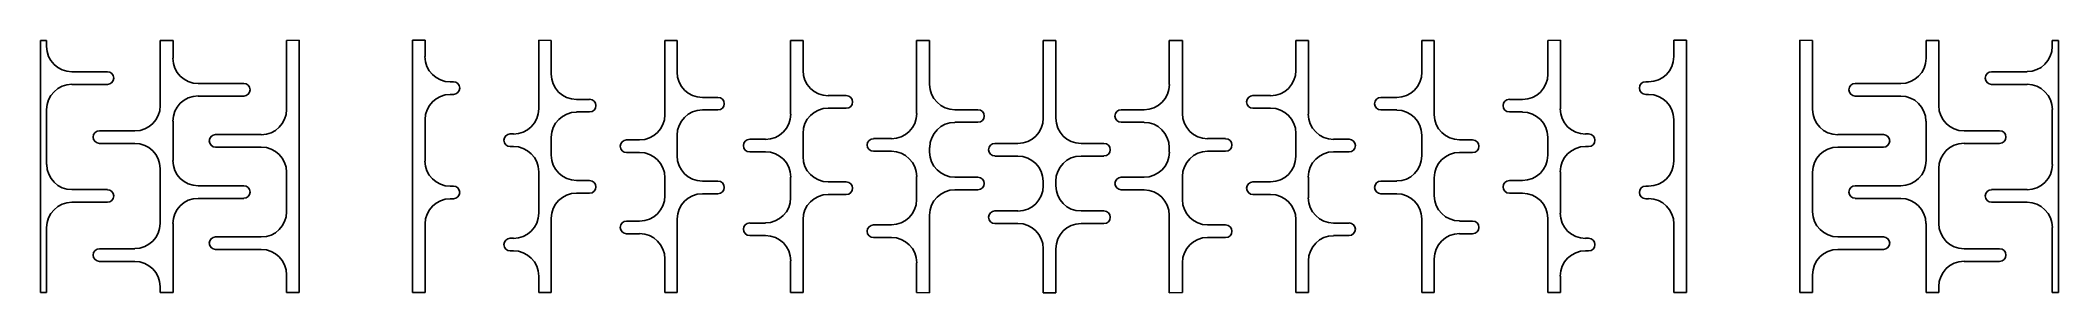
# Model space of a CAD drawing. Header units: millimetres. Extents: x 0 to 138, y 6 to 23.
import ezdxf

# ---------------------------------------------------------------- set-up
doc = ezdxf.new("R2010")
doc.units = ezdxf.units.MM
doc.layers.add('草图平面 01', color=7, linetype='Continuous')

msp = doc.modelspace()

# ---------------------------------------------------------------- linework, layer by layer
at = {"layer": '草图平面 01'}
for p, q in [((0.77, 23.12), (0.34, 23.12)), ((0.34, 5.97), (0.34, 23.12)), ((0.77, 23.12), (0.77, 22.71)), ((8.49, 23.12), (8.92, 23.12)), ((8.49, 23.12), (8.49, 18.69)), ((9.36, 23.12), (8.92, 23.12)), ((9.36, 23.12), (9.36, 21.91)), ((17.07, 23.12), (17.93, 23.13)), ((17.07, 23.12), (17.07, 18.43)), ((17.93, 23.13), (17.93, 5.98)), ((25.64, 23.13), (26.5, 23.13)), ((25.64, 23.13), (25.64, 5.98)), ((26.5, 23.13), (26.5, 22.02)), ((34.22, 23.13), (34.22, 18.47)), ((34.22, 23.13), (35.08, 23.12)), ((35.08, 23.12), (35.08, 20.83)), ((42.79, 23.12), (42.79, 18.07)), ((42.79, 23.12), (43.63, 23.12)), ((43.63, 23.12), (43.63, 20.96)), ((51.35, 23.12), (51.35, 18.11)), ((51.35, 23.12), (52.2, 23.12)), ((52.2, 23.12), (52.2, 21.08)), ((59.91, 23.12), (59.91, 18.15)), ((59.91, 23.12), (60.8, 23.11)), ((60.8, 23.11), (60.8, 20.13)), ((68.52, 23.11), (68.52, 17.83)), ((68.52, 23.11), (69.38, 23.11)), ((69.38, 23.11), (69.38, 17.83)), ((77.98, 23.12), (77.09, 23.11)), ((77.09, 23.11), (77.09, 20.13)), ((77.98, 23.12), (77.98, 18.15)), ((86.55, 23.12), (85.7, 23.12)), ((85.7, 23.12), (85.7, 21.08)), ((86.55, 23.12), (86.55, 18.11)), ((94.26, 23.12), (94.26, 20.96)), ((95.1, 23.12), (94.26, 23.12)), ((95.1, 23.12), (95.1, 18.07)), ((103.68, 23.13), (102.82, 23.12)), ((102.82, 23.12), (102.82, 20.83)), ((103.68, 23.13), (103.68, 18.47)), ((112.25, 23.13), (111.4, 23.13)), ((111.4, 23.13), (111.4, 22.02)), ((112.25, 23.13), (112.25, 5.98)), ((119.97, 23.13), (119.97, 5.98)), ((120.82, 23.12), (119.97, 23.13)), ((120.82, 23.12), (120.82, 18.43)), ((128.54, 23.12), (128.98, 23.12)), ((128.54, 23.12), (128.54, 21.91)), ((129.41, 23.12), (128.98, 23.12)), ((129.41, 23.12), (129.41, 18.69)), ((137.12, 23.12), (137.12, 22.71)), ((137.12, 23.12), (137.55, 23.12)), ((137.55, 5.97), (137.55, 23.12)), ((2.49, 20.99), (4.9, 20.99)), ((135.41, 20.99), (132.99, 20.99)), ((4.9, 20.13), (2.49, 20.13)), ((11.07, 20.2), (14.17, 20.2)), ((14.17, 19.34), (11.07, 19.34)), ((28.21, 20.31), (28.42, 20.31)), ((28.42, 19.45), (28.21, 19.45)), ((45.35, 19.24), (46.41, 19.24)), ((53.91, 19.37), (55.13, 19.37)), ((83.98, 19.37), (82.77, 19.37)), ((92.55, 19.24), (91.48, 19.24)), ((109.68, 20.31), (109.48, 20.31)), ((109.48, 19.45), (109.68, 19.45)), ((126.82, 20.2), (123.72, 20.2)), ((123.72, 19.34), (126.82, 19.34)), ((132.99, 20.13), (135.41, 20.13)), ((0.77, 18.42), (0.77, 14.68)), ((36.79, 19.11), (37.68, 19.11)), ((37.68, 18.26), (36.79, 18.26)), ((46.41, 18.39), (45.35, 18.39)), ((55.13, 18.51), (53.91, 18.51)), ((62.52, 18.41), (64.08, 18.41)), ((75.38, 18.41), (73.82, 18.41)), ((82.77, 18.51), (83.98, 18.51)), ((91.48, 18.39), (92.55, 18.39)), ((101.11, 19.11), (100.21, 19.11)), ((100.21, 18.26), (101.11, 18.26)), ((137.12, 18.42), (137.12, 14.68)), ((6.77, 16.98), (4.36, 16.98)), ((9.36, 17.63), (9.36, 14.95)), ((15.36, 16.72), (12.25, 16.72)), ((26.5, 17.74), (26.5, 14.92)), ((32.5, 16.76), (32.29, 16.76)), ((35.08, 16.54), (35.08, 15.31)), ((43.63, 16.67), (43.63, 15.27)), ((52.2, 16.8), (52.2, 15.22)), ((64.08, 17.56), (62.52, 17.56)), ((73.82, 17.56), (75.38, 17.56)), ((85.7, 16.8), (85.7, 15.22)), ((94.26, 16.67), (94.26, 15.27)), ((102.82, 16.54), (102.82, 15.31)), ((105.39, 16.76), (105.6, 16.76)), ((111.4, 17.74), (111.4, 14.92)), ((122.54, 16.72), (125.64, 16.72)), ((128.54, 17.63), (128.54, 14.95)), ((131.12, 16.98), (133.54, 16.98)), ((4.36, 16.12), (6.77, 16.12)), ((12.25, 15.86), (15.36, 15.86)), ((32.29, 15.9), (32.5, 15.9)), ((41.08, 16.35), (40.19, 16.35)), ((40.19, 15.5), (41.08, 15.5)), ((49.64, 16.4), (48.57, 16.4)), ((48.57, 15.54), (49.64, 15.54)), ((58.2, 16.44), (56.98, 16.44)), ((56.98, 15.58), (58.2, 15.58)), ((60.8, 15.84), (60.8, 15.53)), ((66.8, 16.12), (65.24, 16.12)), ((65.24, 15.26), (66.8, 15.26)), ((71.09, 16.12), (72.65, 16.12)), ((72.65, 15.26), (71.09, 15.26)), ((77.09, 15.84), (77.09, 15.53)), ((79.7, 16.44), (80.92, 16.44)), ((80.92, 15.58), (79.7, 15.58)), ((88.26, 16.4), (89.32, 16.4)), ((89.32, 15.54), (88.26, 15.54)), ((96.82, 16.35), (97.71, 16.35)), ((97.71, 15.5), (96.82, 15.5)), ((105.6, 15.9), (105.39, 15.9)), ((125.64, 15.86), (122.54, 15.86)), ((133.54, 16.12), (131.12, 16.12)), ((8.49, 14.41), (8.49, 10.67)), ((17.07, 14.15), (17.07, 11.47)), ((34.22, 14.19), (34.22, 11.37)), ((42.79, 13.78), (42.79, 12.55)), ((51.35, 13.83), (51.35, 12.42)), ((59.91, 13.86), (59.91, 12.29)), ((62.52, 13.82), (64.08, 13.82)), ((75.38, 13.82), (73.82, 13.82)), ((77.98, 13.86), (77.98, 12.29)), ((86.55, 13.83), (86.55, 12.42)), ((95.1, 13.78), (95.1, 12.55)), ((103.68, 14.19), (103.68, 11.37)), ((120.82, 14.15), (120.82, 11.47)), ((129.41, 14.41), (129.41, 10.67)), ((2.49, 12.97), (4.9, 12.97)), ((11.07, 13.24), (14.17, 13.24)), ((14.17, 12.38), (11.07, 12.38)), ((28.21, 13.21), (28.42, 13.21)), ((28.42, 12.35), (28.21, 12.35)), ((36.79, 13.59), (37.68, 13.59)), ((37.68, 12.73), (36.79, 12.73)), ((45.35, 13.55), (46.41, 13.55)), ((46.41, 12.69), (45.35, 12.69)), ((53.91, 13.5), (55.13, 13.5)), ((55.13, 12.65), (53.91, 12.65)), ((64.08, 12.96), (62.52, 12.96)), ((68.52, 13.54), (68.52, 13.23)), ((69.38, 13.54), (69.38, 13.23)), ((73.82, 12.96), (75.38, 12.96)), ((83.98, 13.5), (82.77, 13.5)), ((82.77, 12.65), (83.98, 12.65)), ((92.55, 13.55), (91.48, 13.55)), ((91.48, 12.69), (92.55, 12.69)), ((101.11, 13.59), (100.21, 13.59)), ((100.21, 12.73), (101.11, 12.73)), ((109.68, 13.21), (109.48, 13.21)), ((109.48, 12.35), (109.68, 12.35)), ((126.82, 13.24), (123.72, 13.24)), ((123.72, 12.38), (126.82, 12.38)), ((135.41, 12.97), (132.99, 12.97)), ((4.9, 12.11), (2.49, 12.11)), ((35.08, 11.02), (35.08, 5.97)), ((43.63, 10.98), (43.63, 5.97)), ((60.8, 11.24), (60.8, 5.96)), ((66.8, 11.52), (65.24, 11.52)), ((71.09, 11.52), (72.65, 11.52)), ((77.09, 11.24), (77.09, 5.96)), ((94.26, 10.98), (94.26, 5.97)), ((102.82, 11.02), (102.82, 5.97)), ((132.99, 12.11), (135.41, 12.11)), ((0.77, 10.39), (0.77, 5.97)), ((9.36, 10.66), (9.36, 5.97)), ((15.36, 9.76), (12.25, 9.76)), ((26.5, 10.64), (26.5, 5.98)), ((32.5, 9.66), (32.29, 9.66)), ((41.08, 10.83), (40.19, 10.83)), ((40.19, 9.97), (41.08, 9.97)), ((49.64, 10.7), (48.57, 10.7)), ((48.57, 9.85), (49.64, 9.85)), ((52.2, 10.93), (52.2, 5.97)), ((58.2, 10.57), (56.98, 10.57)), ((56.98, 9.71), (58.2, 9.71)), ((65.24, 10.66), (66.8, 10.66)), ((72.65, 10.66), (71.09, 10.66)), ((79.7, 10.57), (80.92, 10.57)), ((80.92, 9.71), (79.7, 9.71)), ((85.7, 10.93), (85.7, 5.97)), ((88.26, 10.7), (89.32, 10.7)), ((89.32, 9.85), (88.26, 9.85)), ((96.82, 10.83), (97.71, 10.83)), ((97.71, 9.97), (96.82, 9.97)), ((105.39, 9.66), (105.6, 9.66)), ((111.4, 10.64), (111.4, 5.98)), ((122.54, 9.76), (125.64, 9.76)), ((128.54, 10.66), (128.54, 5.97)), ((137.12, 10.39), (137.12, 5.97)), ((6.77, 8.95), (4.36, 8.95)), ((12.25, 8.9), (15.36, 8.9)), ((32.29, 8.8), (32.5, 8.8)), ((42.79, 8.26), (42.79, 5.97)), ((68.52, 8.95), (68.52, 5.96)), ((69.38, 8.95), (69.38, 5.96)), ((95.1, 8.26), (95.1, 5.97)), ((105.6, 8.8), (105.39, 8.8)), ((125.64, 8.9), (122.54, 8.9)), ((131.12, 8.95), (133.54, 8.95)), ((4.36, 8.09), (6.77, 8.09)), ((17.07, 7.18), (17.07, 5.97)), ((34.22, 7.09), (34.22, 5.98)), ((51.35, 8.13), (51.35, 5.97)), ((59.91, 8), (59.91, 5.97)), ((77.98, 8), (77.98, 5.97)), ((86.55, 8.13), (86.55, 5.97)), ((103.68, 7.09), (103.68, 5.98)), ((120.82, 7.18), (120.82, 5.97)), ((133.54, 8.09), (131.12, 8.09)), ((0.34, 5.97), (0.77, 5.97)), ((8.49, 6.38), (8.49, 5.97)), ((8.49, 5.97), (8.92, 5.97)), ((8.49, 5.97), (8.92, 5.97)), ((8.92, 5.97), (9.36, 5.97)), ((17.07, 5.97), (17.93, 5.98)), ((25.64, 5.98), (26.5, 5.98)), ((34.22, 5.98), (35.08, 5.97)), ((42.79, 5.97), (43.63, 5.97)), ((51.35, 5.97), (52.2, 5.97)), ((59.91, 5.97), (60.8, 5.96)), ((68.52, 5.96), (69.38, 5.96)), ((77.98, 5.97), (77.09, 5.96)), ((86.55, 5.97), (85.7, 5.97)), ((95.1, 5.97), (94.26, 5.97)), ((103.68, 5.98), (102.82, 5.97)), ((112.25, 5.98), (111.4, 5.98)), ((120.82, 5.97), (119.97, 5.98)), ((128.98, 5.97), (128.54, 5.97)), ((129.41, 5.97), (128.98, 5.97)), ((129.41, 5.97), (128.98, 5.97)), ((129.41, 6.38), (129.41, 5.97)), ((137.55, 5.97), (137.12, 5.97))]:
    msp.add_line(p, q, dxfattribs=at)
for centre, radius, start, end in [((2.49, 22.71), 1.72, 180, 270), ((28.21, 22.02), 1.72, 180, 270), ((109.68, 22.02), 1.71, 270, 0), ((135.41, 22.71), 1.71, 270, 0), ((4.9, 20.56), 0.429, 270, 90), ((11.07, 21.91), 1.72, 180, 270), ((36.79, 20.83), 1.72, 180, 270), ((45.35, 20.96), 1.72, 180, 270), ((53.91, 21.08), 1.72, 180, 270), ((83.98, 21.08), 1.72, 270, 0), ((92.55, 20.96), 1.72, 270, 0), ((101.11, 20.83), 1.72, 270, 0), ((126.82, 21.91), 1.72, 270, 360), ((132.99, 20.56), 0.429, 90, 270), ((2.49, 18.42), 1.72, 90, 180), ((11.07, 17.63), 1.72, 90, 180), ((14.17, 19.77), 0.429, 270, 90), ((28.21, 17.74), 1.71, 90, 180), ((28.42, 19.88), 0.429, 270, 90), ((46.41, 18.82), 0.429, 270, 90), ((55.13, 18.94), 0.429, 270, 90), ((62.52, 20.13), 1.72, 180, 270), ((75.38, 20.13), 1.72, 270, 0), ((82.77, 18.94), 0.429, 90, 270), ((91.48, 18.82), 0.429, 90, 270), ((109.48, 19.88), 0.429, 90, 270), ((109.68, 17.74), 1.71, 360, 90), ((123.72, 19.77), 0.429, 90, 270), ((126.82, 17.63), 1.71, 0, 90), ((135.41, 18.42), 1.72, 0, 90), ((6.77, 18.69), 1.72, 270, 0), ((15.36, 18.43), 1.72, 270, 0), ((32.5, 18.47), 1.72, 270, 0), ((36.79, 16.54), 1.71, 90, 180), ((37.68, 18.69), 0.429, 270, 90), ((41.08, 18.07), 1.72, 270, 0), ((45.35, 16.67), 1.72, 90, 180), ((49.64, 18.11), 1.72, 270, 0), ((53.91, 16.8), 1.72, 90, 180), ((58.2, 18.15), 1.72, 270, 0), ((64.08, 17.98), 0.429, 270, 90), ((73.82, 17.98), 0.429, 90, 270), ((79.7, 18.15), 1.72, 180, 270), ((83.98, 16.8), 1.72, 0, 90), ((88.26, 18.11), 1.72, 180, 270), ((92.55, 16.67), 1.71, 0, 90), ((96.82, 18.07), 1.71, 180, 270), ((100.21, 18.69), 0.429, 90, 270), ((101.11, 16.54), 1.71, 360, 90), ((105.39, 18.47), 1.72, 180, 270), ((122.54, 18.43), 1.72, 180, 270), ((131.12, 18.69), 1.72, 180, 270), ((4.36, 16.55), 0.429, 90, 270), ((12.25, 16.29), 0.429, 90, 270), ((32.29, 16.33), 0.429, 90, 270), ((62.52, 15.84), 1.71, 90, 180), ((66.8, 17.83), 1.72, 270, 0), ((71.09, 17.83), 1.71, 180, 270), ((75.38, 15.84), 1.71, 360, 90), ((105.6, 16.33), 0.429, 270, 90), ((125.64, 16.29), 0.429, 270, 90), ((133.54, 16.55), 0.429, 270, 90), ((6.77, 14.41), 1.71, 0, 90), ((15.36, 14.15), 1.72, 360, 90), ((32.5, 14.19), 1.72, 0, 90), ((36.79, 15.31), 1.71, 180, 270), ((40.19, 15.92), 0.429, 90, 270), ((41.08, 13.78), 1.72, 0, 90), ((45.35, 15.27), 1.72, 180, 270), ((48.57, 15.97), 0.429, 90, 270), ((49.64, 13.83), 1.72, 0, 90), ((53.91, 15.22), 1.72, 180, 270), ((56.98, 16.01), 0.429, 90, 270), ((58.2, 13.86), 1.72, 360, 90), ((62.52, 15.53), 1.72, 180, 270), ((65.24, 15.69), 0.429, 90, 270), ((66.8, 13.54), 1.71, 360, 90), ((71.09, 13.54), 1.72, 90, 180), ((72.65, 15.69), 0.429, 270, 90), ((75.38, 15.53), 1.72, 270, 0), ((79.7, 13.86), 1.72, 90, 180), ((80.92, 16.01), 0.429, 270, 90), ((83.98, 15.22), 1.71, 270, 0), ((88.26, 13.83), 1.72, 90, 180), ((89.32, 15.97), 0.429, 270, 90), ((92.55, 15.27), 1.71, 270, 0), ((96.82, 13.78), 1.72, 90, 180), ((97.71, 15.92), 0.429, 270, 90), ((101.11, 15.31), 1.71, 270, 0), ((105.39, 14.19), 1.72, 90, 180), ((122.54, 14.15), 1.72, 90, 180), ((131.12, 14.41), 1.72, 90, 180), ((2.49, 14.68), 1.71, 180, 270), ((11.07, 14.95), 1.72, 180, 270), ((28.21, 14.92), 1.72, 180, 270), ((64.08, 13.39), 0.429, 270, 90), ((73.82, 13.39), 0.429, 90, 270), ((109.68, 14.92), 1.71, 270, 0), ((126.82, 14.95), 1.72, 270, 0), ((135.41, 14.68), 1.72, 270, 0), ((4.9, 12.54), 0.429, 270, 90), ((11.07, 10.66), 1.72, 90, 180), ((14.17, 12.81), 0.429, 270, 90), ((28.21, 10.64), 1.71, 90, 180), ((28.42, 12.78), 0.429, 270, 90), ((36.79, 11.02), 1.72, 90, 180), ((37.68, 13.16), 0.429, 270, 90), ((41.08, 12.55), 1.72, 270, 0), ((45.35, 10.98), 1.71, 90, 180), ((46.41, 13.12), 0.429, 270, 90), ((49.64, 12.42), 1.71, 270, 0), ((53.91, 10.93), 1.72, 90, 180), ((55.13, 13.07), 0.429, 270, 90), ((62.52, 11.24), 1.72, 90, 180), ((66.8, 13.23), 1.72, 270, 0), ((71.09, 13.23), 1.71, 180, 270), ((75.38, 11.24), 1.71, 0, 90), ((82.77, 13.07), 0.429, 90, 270), ((83.98, 10.93), 1.72, 0, 90), ((88.26, 12.42), 1.72, 180, 270), ((91.48, 13.12), 0.429, 90, 270), ((92.55, 10.98), 1.71, 0, 90), ((96.82, 12.55), 1.71, 180, 270), ((100.21, 13.16), 0.429, 90, 270), ((101.11, 11.02), 1.71, 0, 90), ((109.48, 12.78), 0.429, 90, 270), ((109.68, 10.64), 1.72, 0, 90), ((123.72, 12.81), 0.429, 90, 270), ((126.82, 10.66), 1.71, 0, 90), ((132.99, 12.54), 0.429, 90, 270), ((2.49, 10.39), 1.72, 90, 180), ((15.36, 11.47), 1.72, 270, 0), ((32.5, 11.37), 1.72, 270, 0), ((58.2, 12.29), 1.71, 270, 0), ((65.24, 11.09), 0.429, 90, 270), ((72.65, 11.09), 0.429, 270, 90), ((79.7, 12.29), 1.72, 180, 270), ((105.39, 11.37), 1.72, 180, 270), ((122.54, 11.47), 1.71, 180, 270), ((135.41, 10.39), 1.72, 0, 90), ((6.77, 10.67), 1.71, 270, 0), ((12.25, 9.33), 0.429, 90, 270), ((32.29, 9.23), 0.429, 90, 270), ((40.19, 10.4), 0.429, 90, 270), ((41.08, 8.26), 1.72, 360, 90), ((48.57, 10.28), 0.429, 90, 270), ((49.64, 8.13), 1.72, 0, 90), ((56.98, 10.14), 0.429, 90, 270), ((58.2, 8), 1.72, 0, 90), ((66.8, 8.95), 1.72, 0, 90), ((71.09, 8.95), 1.71, 90, 180), ((79.7, 8), 1.72, 90, 180), ((80.92, 10.14), 0.429, 270, 90), ((88.26, 8.13), 1.71, 90, 180), ((89.32, 10.28), 0.429, 270, 90), ((96.82, 8.26), 1.72, 90, 180), ((97.71, 10.4), 0.429, 270, 90), ((105.6, 9.23), 0.429, 270, 90), ((125.64, 9.33), 0.429, 270, 90), ((131.12, 10.67), 1.72, 180, 270), ((4.36, 8.52), 0.429, 90, 270), ((15.36, 7.18), 1.72, 360, 90), ((32.5, 7.09), 1.72, 0, 90), ((105.39, 7.09), 1.72, 90, 180), ((122.54, 7.18), 1.72, 90, 180), ((133.54, 8.52), 0.429, 270, 90), ((6.77, 6.38), 1.71, 0, 90), ((131.12, 6.38), 1.72, 90, 180)]:
    msp.add_arc(centre, radius, start, end, dxfattribs=at)

doc.saveas('drawing.dxf')
